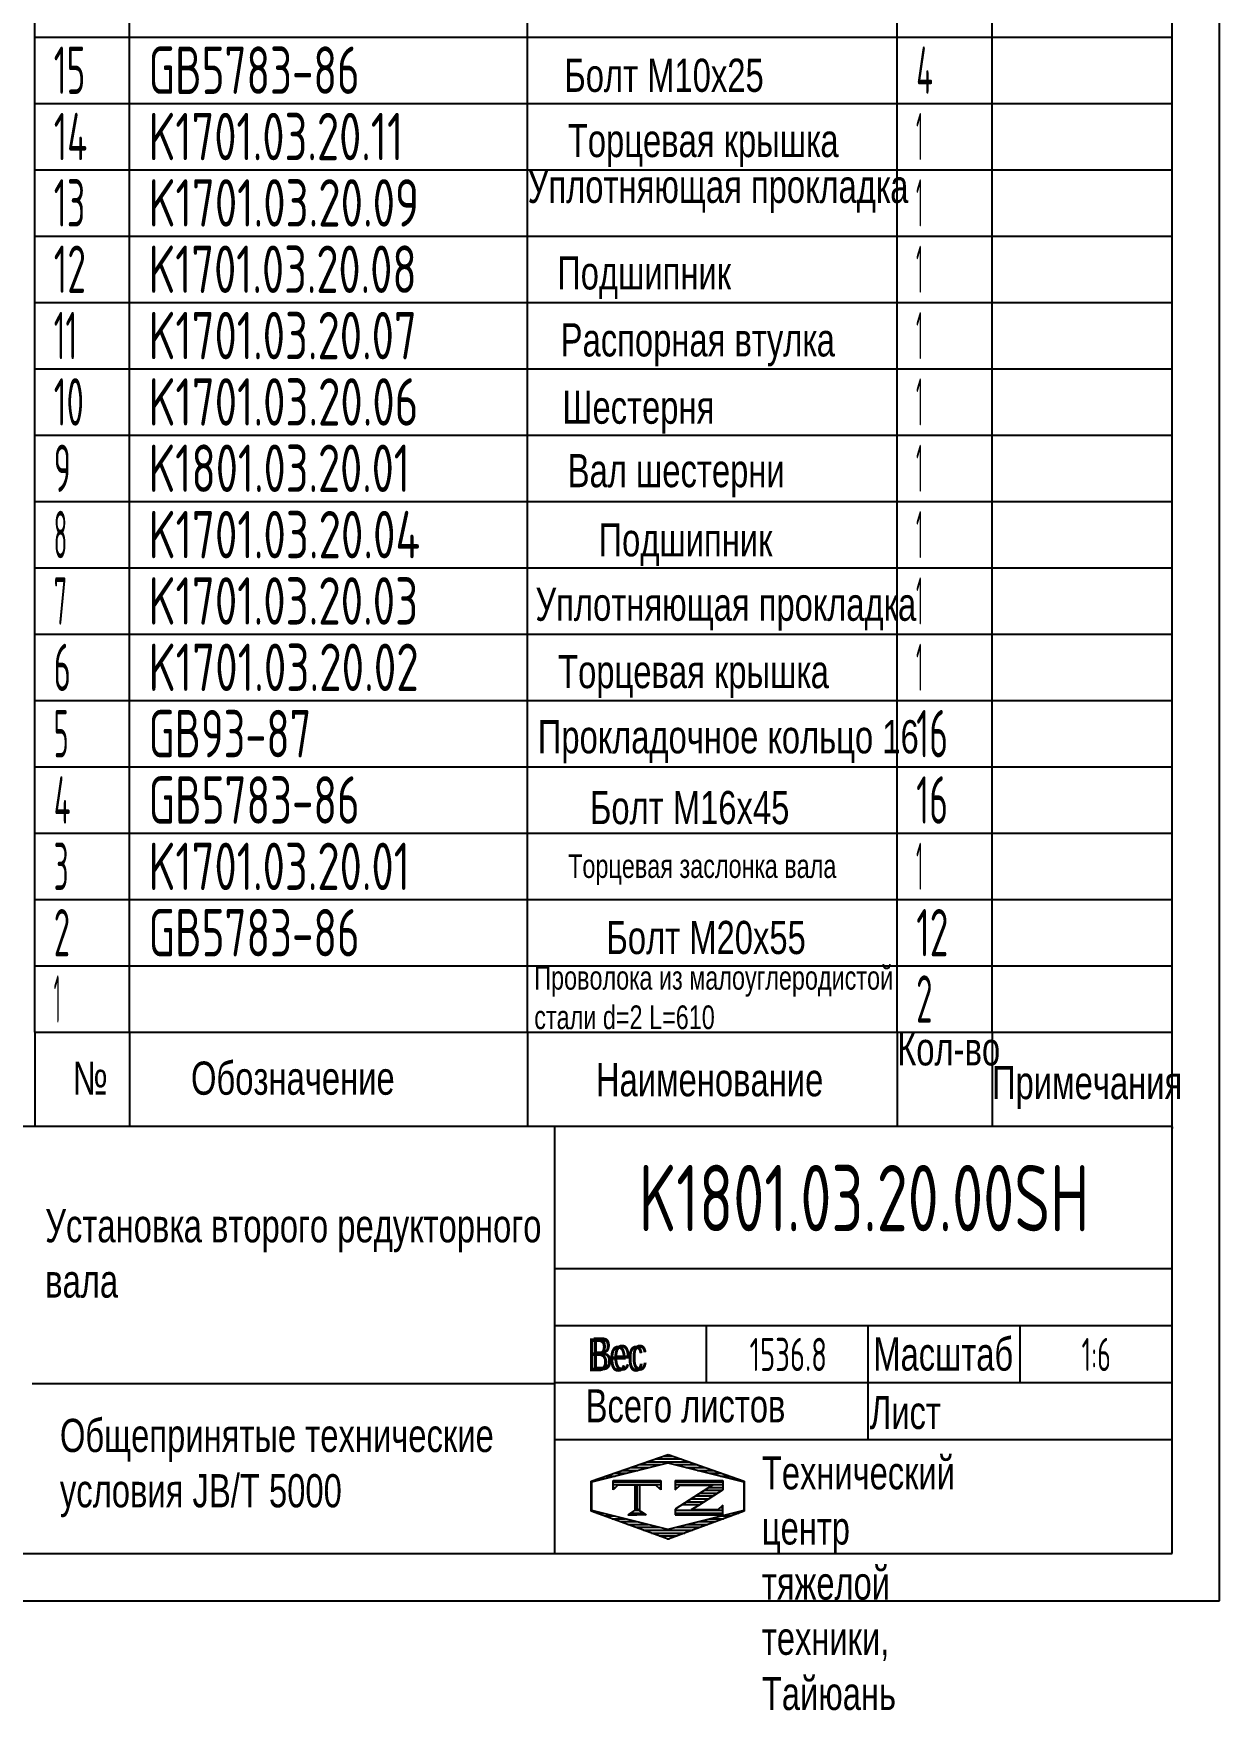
# Model space of a CAD drawing. Header units: millimetres. Extents: x 0 to 2520, y -69 to 1782.
# Drawn here: x 1769 to 2520, y -69 to 992 of the extents above; entities that cross this region are included whole.
import ezdxf
from ezdxf.enums import TextEntityAlignment as Align

# ---------------------------------------------------------------- set-up
doc = ezdxf.new("R2010")
doc.units = ezdxf.units.MM
doc.header["$LTSCALE"] = 60
doc.linetypes.add('G', pattern=[2, 1.25, -0.25, 0.25, -0.25])
for name, color, linetype in [('01', 7, 'Continuous'), ('02', 1, 'Continuous'), ('05', 4, 'G'), ('11', 3, 'Continuous'), ('THICK', 7, 'Continuous')]:
    doc.layers.add(name, color=color, linetype=linetype)
doc.styles.get("Standard").update_dxf_attribs({"font": 'isocp', "width": 0.707, "bigfont": 'intecad.shx'})

# ---------------------------------------------------------------- blocks, each defined once
blk = doc.blocks.new('*U46')
at = {"layer": '01'}
for points in [[(415, 5), (415, 292)], [(25, 5), (415, 5)]]:
    blk.add_lwpolyline(points, dxfattribs=at)
at = {"layer": '02'}
for points in [[(420, 0), (420, 297)], [(0, 0), (420, 0)]]:
    blk.add_lwpolyline(points, dxfattribs=at)
blk = doc.blocks.new('*U49')
at = {"layer": '01'}
for p, q in [((0, -42), (0, 0)), ((720, -42), (720, 0))]:
    blk.add_line(p, q, dxfattribs=at)
at = {"layer": '02'}
for p, q in [((0, 0), (60, 0)), ((60, -42), (60, 0)), ((60, 0), (312, 0)), ((312, -42), (312, 0)), ((312, 0), (546, 0)), ((546, -42), (546, 0)), ((546, 0), (606, 0)), ((606, -42), (606, 0)), ((606, 0), (720, 0))]:
    blk.add_line(p, q, dxfattribs=at)
blk = doc.blocks.new('*U50')
at = {"layer": '01'}
for p, q in [((0, -42), (0, 0)), ((720, -42), (720, 0))]:
    blk.add_line(p, q, dxfattribs=at)
at = {"layer": '02'}
for p, q in [((0, 0), (60, 0)), ((60, -42), (60, 0)), ((60, 0), (312, 0)), ((312, -42), (312, 0)), ((312, 0), (546, 0)), ((546, -42), (546, 0)), ((546, 0), (606, 0)), ((606, -42), (606, 0)), ((606, 0), (720, 0))]:
    blk.add_line(p, q, dxfattribs=at)
blk = doc.blocks.new('*U51')
at = {"layer": '01'}
for p, q in [((0, -42), (0, 0)), ((720, -42), (720, 0))]:
    blk.add_line(p, q, dxfattribs=at)
at = {"layer": '02'}
for p, q in [((0, 0), (60, 0)), ((60, -42), (60, 0)), ((60, 0), (312, 0)), ((312, -42), (312, 0)), ((312, 0), (546, 0)), ((546, -42), (546, 0)), ((546, 0), (606, 0)), ((606, -42), (606, 0)), ((606, 0), (720, 0))]:
    blk.add_line(p, q, dxfattribs=at)
blk = doc.blocks.new('*U52')
at = {"layer": '01'}
for p, q in [((0, -42), (0, 0)), ((720, -42), (720, 0))]:
    blk.add_line(p, q, dxfattribs=at)
at = {"layer": '02'}
for p, q in [((0, 0), (60, 0)), ((60, -42), (60, 0)), ((60, 0), (312, 0)), ((312, -42), (312, 0)), ((312, 0), (546, 0)), ((546, -42), (546, 0)), ((546, 0), (606, 0)), ((606, -42), (606, 0)), ((606, 0), (720, 0))]:
    blk.add_line(p, q, dxfattribs=at)
blk = doc.blocks.new('*U53')
at = {"layer": '01'}
for p, q in [((0, -42), (0, 0)), ((720, -42), (720, 0))]:
    blk.add_line(p, q, dxfattribs=at)
at = {"layer": '02'}
for p, q in [((0, 0), (60, 0)), ((60, -42), (60, 0)), ((60, 0), (312, 0)), ((312, -42), (312, 0)), ((312, 0), (546, 0)), ((546, -42), (546, 0)), ((546, 0), (606, 0)), ((606, -42), (606, 0)), ((606, 0), (720, 0))]:
    blk.add_line(p, q, dxfattribs=at)
blk = doc.blocks.new('*U54')
at = {"layer": '01'}
for p, q in [((0, -42), (0, 0)), ((720, -42), (720, 0))]:
    blk.add_line(p, q, dxfattribs=at)
at = {"layer": '02'}
for p, q in [((0, 0), (60, 0)), ((60, -42), (60, 0)), ((60, 0), (312, 0)), ((312, -42), (312, 0)), ((312, 0), (546, 0)), ((546, -42), (546, 0)), ((546, 0), (606, 0)), ((606, -42), (606, 0)), ((606, 0), (720, 0))]:
    blk.add_line(p, q, dxfattribs=at)
blk = doc.blocks.new('*U55')
at = {"layer": '01'}
for p, q in [((0, -42), (0, 0)), ((720, -42), (720, 0))]:
    blk.add_line(p, q, dxfattribs=at)
at = {"layer": '02'}
for p, q in [((0, 0), (60, 0)), ((60, -42), (60, 0)), ((60, 0), (312, 0)), ((312, -42), (312, 0)), ((312, 0), (546, 0)), ((546, -42), (546, 0)), ((546, 0), (606, 0)), ((606, -42), (606, 0)), ((606, 0), (720, 0))]:
    blk.add_line(p, q, dxfattribs=at)
blk = doc.blocks.new('*U56')
at = {"layer": '01'}
for p, q in [((0, -42), (0, 0)), ((720, -42), (720, 0))]:
    blk.add_line(p, q, dxfattribs=at)
at = {"layer": '02'}
for p, q in [((0, 0), (60, 0)), ((60, -42), (60, 0)), ((60, 0), (312, 0)), ((312, -42), (312, 0)), ((312, 0), (546, 0)), ((546, -42), (546, 0)), ((546, 0), (606, 0)), ((606, -42), (606, 0)), ((606, 0), (720, 0))]:
    blk.add_line(p, q, dxfattribs=at)
blk = doc.blocks.new('*U57')
at = {"layer": '01'}
for p, q in [((0, -42), (0, 0)), ((720, -42), (720, 0))]:
    blk.add_line(p, q, dxfattribs=at)
at = {"layer": '02'}
for p, q in [((0, 0), (60, 0)), ((60, -42), (60, 0)), ((60, 0), (312, 0)), ((312, -42), (312, 0)), ((312, 0), (546, 0)), ((546, -42), (546, 0)), ((546, 0), (606, 0)), ((606, -42), (606, 0)), ((606, 0), (720, 0))]:
    blk.add_line(p, q, dxfattribs=at)
blk = doc.blocks.new('*U58')
at = {"layer": '01'}
for p, q in [((0, -42), (0, 0)), ((720, -42), (720, 0))]:
    blk.add_line(p, q, dxfattribs=at)
at = {"layer": '02'}
for p, q in [((0, 0), (60, 0)), ((60, -42), (60, 0)), ((60, 0), (312, 0)), ((312, -42), (312, 0)), ((312, 0), (546, 0)), ((546, -42), (546, 0)), ((546, 0), (606, 0)), ((606, -42), (606, 0)), ((606, 0), (720, 0))]:
    blk.add_line(p, q, dxfattribs=at)
blk = doc.blocks.new('*U59')
at = {"layer": '01'}
for p, q in [((0, -42), (0, 0)), ((720, -42), (720, 0))]:
    blk.add_line(p, q, dxfattribs=at)
at = {"layer": '02'}
for p, q in [((0, 0), (60, 0)), ((60, -42), (60, 0)), ((60, 0), (312, 0)), ((312, -42), (312, 0)), ((312, 0), (546, 0)), ((546, -42), (546, 0)), ((546, 0), (606, 0)), ((606, -42), (606, 0)), ((606, 0), (720, 0))]:
    blk.add_line(p, q, dxfattribs=at)
blk = doc.blocks.new('*U60')
at = {"layer": '01'}
for p, q in [((0, -42), (0, 0)), ((720, -42), (720, 0))]:
    blk.add_line(p, q, dxfattribs=at)
at = {"layer": '02'}
for p, q in [((0, 0), (60, 0)), ((60, -42), (60, 0)), ((60, 0), (312, 0)), ((312, -42), (312, 0)), ((312, 0), (546, 0)), ((546, -42), (546, 0)), ((546, 0), (606, 0)), ((606, -42), (606, 0)), ((606, 0), (720, 0))]:
    blk.add_line(p, q, dxfattribs=at)
blk = doc.blocks.new('*U61')
at = {"layer": '01'}
for p, q in [((0, -42), (0, 0)), ((720, -42), (720, 0))]:
    blk.add_line(p, q, dxfattribs=at)
at = {"layer": '02'}
for p, q in [((0, 0), (60, 0)), ((60, -42), (60, 0)), ((60, 0), (312, 0)), ((312, -42), (312, 0)), ((312, 0), (546, 0)), ((546, -42), (546, 0)), ((546, 0), (606, 0)), ((606, -42), (606, 0)), ((606, 0), (720, 0))]:
    blk.add_line(p, q, dxfattribs=at)
blk = doc.blocks.new('*U62')
at = {"layer": '01'}
for p, q in [((0, -42), (0, 0)), ((720, -42), (720, 0))]:
    blk.add_line(p, q, dxfattribs=at)
at = {"layer": '02'}
for p, q in [((0, 0), (60, 0)), ((60, -42), (60, 0)), ((60, 0), (312, 0)), ((312, -42), (312, 0)), ((312, 0), (546, 0)), ((546, -42), (546, 0)), ((546, 0), (606, 0)), ((606, -42), (606, 0)), ((606, 0), (720, 0))]:
    blk.add_line(p, q, dxfattribs=at)
blk = doc.blocks.new('*U63')
at = {"layer": '01'}
for p, q in [((0, -42), (0, 0)), ((720, -42), (720, 0))]:
    blk.add_line(p, q, dxfattribs=at)
at = {"layer": '02'}
for p, q in [((0, 0), (60, 0)), ((60, -42), (60, 0)), ((60, 0), (312, 0)), ((312, -42), (312, 0)), ((312, 0), (546, 0)), ((546, -42), (546, 0)), ((546, 0), (606, 0)), ((606, -42), (606, 0)), ((606, 0), (720, 0))]:
    blk.add_line(p, q, dxfattribs=at)
blk = doc.blocks.new('*U64')
at = {"layer": '01'}
for p, q in [((0, -42), (0, 0)), ((720, -42), (720, 0))]:
    blk.add_line(p, q, dxfattribs=at)
at = {"layer": '02'}
for p, q in [((0, 0), (60, 0)), ((60, -42), (60, 0)), ((60, 0), (312, 0)), ((312, -42), (312, 0)), ((312, 0), (546, 0)), ((546, -42), (546, 0)), ((546, 0), (606, 0)), ((606, -42), (606, 0)), ((606, 0), (720, 0))]:
    blk.add_line(p, q, dxfattribs=at)
blk = doc.blocks.new('*X71')
at = {"color": 0}
for p, q in [((127.06, 7.8), (132.06, 7.8)), ((127.06, 7.5), (132.06, 7.5)), ((127.06, 7.2), (127.32, 7.2)), ((130.62, 7.2), (132.06, 7.2)), ((127.84, 5.4), (129.64, 5.4)), ((128.3, 5.7), (130.1, 5.7)), ((128.77, 6), (130.57, 6)), ((129.23, 6.3), (131.04, 6.3)), ((129.7, 6.6), (131.51, 6.6)), ((130.16, 6.9), (131.98, 6.9))]:
    blk.add_line(p, q, dxfattribs=at)
blk = doc.blocks.new('*X72')
at = {"color": 0}
for p, q in [((127.06, 4.8), (132.06, 4.8)), ((127.06, 4.5), (132.06, 4.5)), ((131.84, 5.1), (132.06, 5.1))]:
    blk.add_line(p, q, dxfattribs=at)
blk = doc.blocks.new('*X70')
at = {"color": 0}
for p, q in [((122.34, 4.5), (123.72, 4.5)), ((122.82, 4.8), (123.24, 4.8))]:
    blk.add_line(p, q, dxfattribs=at)
blk = doc.blocks.new('*X69')
at = {"color": 0}
for p, q in [((120.53, 7.8), (125.53, 7.8)), ((120.53, 7.5), (125.53, 7.5)), ((120.53, 7.2), (120.79, 7.2)), ((125.27, 7.2), (125.53, 7.2))]:
    blk.add_line(p, q, dxfattribs=at)
blk = doc.blocks.new('*X68')
at = {"color": 0}
for p, q in [((121.52, 9), (123.12, 9)), ((122.38, 9.3), (124.32, 9.3)), ((123.24, 9.6), (125.52, 9.6)), ((124.1, 9.9), (128.52, 9.9)), ((124.97, 10.2), (127.67, 10.2)), ((125.83, 10.5), (126.82, 10.5)), ((127.02, 9.6), (129.37, 9.6)), ((128.22, 9.3), (130.22, 9.3)), ((129.42, 9), (131.07, 9)), ((118.22, 7.8), (118.32, 7.8)), ((118.22, 7.5), (118.27, 7.5)), ((118.22, 7.2), (118.27, 7.2)), ((118.94, 8.1), (119.52, 8.1)), ((119.8, 8.4), (120.72, 8.4)), ((120.66, 8.7), (121.92, 8.7)), ((130.62, 8.7), (131.92, 8.7)), ((131.82, 8.4), (132.77, 8.4)), ((133.02, 8.1), (133.62, 8.1)), ((134.22, 7.8), (134.32, 7.8)), ((134.27, 7.5), (134.32, 7.5)), ((134.27, 7.2), (134.32, 7.2)), ((118.22, 6.9), (118.27, 6.9)), ((118.22, 6.6), (118.27, 6.6)), ((118.22, 6.3), (118.27, 6.3)), ((118.22, 6), (118.27, 6)), ((118.22, 5.7), (118.27, 5.7)), ((118.22, 5.4), (118.27, 5.4)), ((134.27, 6.9), (134.32, 6.9)), ((134.27, 6.6), (134.32, 6.6)), ((134.27, 6.3), (134.32, 6.3)), ((134.27, 6), (134.32, 6)), ((134.27, 5.7), (134.32, 5.7)), ((134.27, 5.4), (134.32, 5.4)), ((118.22, 5.1), (118.27, 5.1)), ((118.22, 4.8), (118.27, 4.8)), ((118.79, 4.5), (119.42, 4.5)), ((119.61, 4.2), (120.62, 4.2)), ((120.43, 3.9), (121.82, 3.9)), ((121.26, 3.6), (123.02, 3.6)), ((129.52, 3.6), (131.32, 3.6)), ((130.72, 3.9), (132.14, 3.9)), ((131.92, 4.2), (132.95, 4.2)), ((133.12, 4.5), (133.76, 4.5)), ((134.27, 5.1), (134.32, 5.1)), ((134.27, 4.8), (134.32, 4.8)), ((122.08, 3.3), (124.22, 3.3)), ((122.91, 3), (125.42, 3)), ((123.73, 2.7), (128.89, 2.7)), ((124.55, 2.4), (128.07, 2.4)), ((125.38, 2.1), (127.26, 2.1)), ((126.2, 1.8), (126.45, 1.8)), ((127.12, 3), (129.7, 3)), ((128.32, 3.3), (130.51, 3.3))]:
    blk.add_line(p, q, dxfattribs=at)

msp = doc.modelspace()

# ---------------------------------------------------------------- linework, layer by layer
for p, q in [((1770, 360), (2490, 360)), ((1770, 360), (1770, 300.6137)), ((1830, 360), (1830, 300.6137)), ((2082, 360), (2082, 300.6137)), ((2316, 360), (2316, 300.6137)), ((2376, 360), (2376, 300.6137))]:
    msp.add_line(p, q)
at = {"layer": '01'}
for p in [(2490, 300), (2490, 299.3823), (2490, 299.2746)]:
    msp.add_point(p, dxfattribs=at)
at = {"layer": 'THICK'}
for p, q in [((1406.7241, 300.6137), (2490, 300.6137)), ((2099.1135, 30), (2099.1135, 300.6137)), ((2490, 30), (2490, 300.6137)), ((2099.1135, 210.4092), (2490, 210.4092)), ((2099.1135, 174.3273), (2490, 174.3273)), ((2195.3317, 138.2455), (2195.3317, 174.3273)), ((2297.5636, 102.1637), (2297.5636, 174.3273)), ((2393.7818, 138.2455), (2393.7818, 174.3273)), ((2099.1135, 138.2455), (2490, 138.2455)), ((1768.3634, 137.7242), (2099.1135, 137.7242)), ((2099.1135, 102.1637), (2490, 102.1637)), ((1407.5451, 30), (2490, 30))]:
    msp.add_line(p, q, dxfattribs=at)
at = {"layer": 'THICK', "color": 3}
for p, q in [((2122.2785, 75.7403), (2171.0193, 92.7166)), ((2122.595, 75.3579), (2170.7041, 87.3852)), ((2170.7041, 87.3852), (2218.8132, 75.3579)), ((2171.0193, 92.7166), (2219.1271, 75.7403)), ((2122.2785, 56.8347), (2122.2785, 75.7403)), ((2122.595, 57.317), (2122.595, 75.3579)), ((2136.1797, 70.2873), (2136.1797, 76.3009)), ((2136.1797, 76.3009), (2166.2479, 76.3009)), ((2166.2479, 76.3009), (2166.2479, 70.2873)), ((2175.4552, 76.3009), (2175.4552, 70.2873)), ((2175.4552, 76.3009), (2205.5234, 76.3009)), ((2205.5234, 76.3009), (2205.5234, 70.2873)), ((2218.8132, 75.3579), (2218.8132, 57.317)), ((2219.1271, 75.7403), (2219.1271, 56.8347)), ((2139.1865, 73.2941), (2136.1797, 70.2873)), ((2163.2411, 73.2941), (2139.1865, 73.2941)), ((2149.8979, 73.3228), (2149.8979, 56.8287)), ((2151.2134, 73.3228), (2151.2134, 56.8287)), ((2152.7167, 73.3228), (2152.7167, 56.8287)), ((2166.2479, 70.2873), (2163.2411, 73.2941)), ((2175.4552, 70.2873), (2178.462, 73.2941)), ((2199.1333, 73.2941), (2175.4552, 57.9741)), ((2178.462, 73.2941), (2199.1333, 73.2941)), ((2205.5226, 70.3447), (2190.1182, 60.4859)), ((2171.0193, 39.0867), (2122.2785, 56.8347)), ((2170.7041, 45.2897), (2122.595, 57.317)), ((2151.2134, 58.2032), (2145.3878, 54.5379)), ((2145.3878, 54.5379), (2151.2134, 54.5379)), ((2151.2134, 58.2032), (2157.0389, 54.5379)), ((2157.0389, 54.5379), (2151.2134, 54.5379)), ((2218.8132, 57.317), (2170.7041, 45.2897)), ((2219.1271, 56.8347), (2171.0193, 39.0867)), ((2175.4552, 57.9741), (2175.4552, 54.5379)), ((2175.4552, 54.5379), (2205.5226, 54.5379)), ((2190.1182, 60.4859), (2185.5225, 57.5447)), ((2202.5157, 57.5447), (2185.5225, 57.5447)), ((2205.5226, 60.5515), (2202.5157, 57.5447)), ((2205.5226, 54.5379), (2205.5226, 60.5515))]:
    msp.add_line(p, q, dxfattribs=at)

# ---------------------------------------------------------------- block references
at = {"layer": '05', "xscale": 6, "yscale": 6, "zscale": 6}
msp.add_blockref('*U46', (0, 0), dxfattribs=at)
at = {"layer": '05'}
for name, p in [('*U64', (1770, 1032)), ('*U63', (1770, 990)), ('*U62', (1770, 948)), ('*U61', (1770, 906)), ('*U60', (1770, 864)), ('*U59', (1770, 822)), ('*U58', (1770, 780)), ('*U57', (1770, 738)), ('*U56', (1770, 696)), ('*U55', (1770, 654)), ('*U54', (1770, 612)), ('*U53', (1770, 570)), ('*U52', (1770, 528)), ('*U51', (1770, 486)), ('*U50', (1770, 444)), ('*U49', (1770, 402))]:
    msp.add_blockref(name, p, dxfattribs=at)
at = {"layer": 'THICK', "color": 3, "xscale": 6.013638595778481, "yscale": 6.013638595778559, "zscale": 6.01363859577851}
for name in ['*X68', '*X69', '*X71', '*X70', '*X72']:
    msp.add_blockref(name, (1411.3484, 28.5307), dxfattribs=at)

# ---------------------------------------------------------------- texts
at = {"layer": '01', "insert": (2122.2123, 166.8602), "char_height": 20.943579, "attachment_point": 1}
msp.add_mtext('{\\fArial|b0|i0|c204|p34;Вес}', dxfattribs=at)
at = {"layer": '01', "insert": (2230.297, 91.5351), "char_height": 20.943579, "width": 0.984205, "attachment_point": 1}
msp.add_mtext('{\\fArial|b0|i0|c204|p34;Технический центр\\Pтяжелой техники, Тайюань}', dxfattribs=at)
at = {"layer": '05', "attachment_point": 1}
for s, insert, char_height in [('{\\fArial|b0|i0|c204|p34;\\C3;Болт М10х25}', (2105.1847, 976.2921), 21), ('{\\fArial|b0|i0|c204|p34;\\C3;Торцевая крышка}', (2107.4182, 935.0081), 21), ('{\\fArial|b0|i0|c204|p34;\\C3;Подшипник}', (2100.7042, 851.2068), 21), ('{\\fArial|b0|i0|c204|p34;\\C3;Распорная втулка}', (2102.9377, 808.807), 21), ('{\\fArial|b0|i0|c204|p34;\\C3;Шестерня}', (2104.0307, 766.1882), 21), ('{\\fArial|b0|i0|c204|p34;\\C3;Вал шестерни}', (2107.3809, 726.02), 21), ('{\\fArial|b0|i0|c204|p34;\\C3;Подшипник}', (2126.8795, 682.2485), 21), ('{\\fArial|b0|i0|c204|p34;\\C3;Торцевая крышка}', (2101.2839, 598.8209), 21), ('{\\fArial|b0|i0|c204|p34;\\C3;Прокладочное кольцо 16}', (2088.4442, 557.5591), 21), ('{\\fArial|b0|i0|c204|p34;\\C3;Болт М16х45}', (2121.4089, 512.7321), 21), ('{\\fArial|b0|i0|c204|p34;\\C3;Торцевая заслонка вала}', (2107.6264, 472.6721), 15), ('{\\fArial|b0|i0|c204|p34;\\C3;Болт М20х55}', (2131.8182, 430.4844), 21), ('{\\fArial|b0|i0|c204|p34;\\C3;Проволока из малоуглеродистой\\Pстали \\fArial|b0|i0|c0|p34;d=2 L=610}', (2086.1727, 401.9658), 15), ('{\\fArial|b0|i0|c204|p34;\\C0;Кол-во}', (2316, 360), 21), ('{\\fArial|b0|i0|c204|p34;\\C0;№}', (1793.9422, 341.4284), 21), ('{\\fArial|b0|i0|c204|p34;\\C0;Обозначение}', (1868.8685, 341.4284), 21), ('{\\fArial|b0|i0|c204|p34;\\C0;Наименование}', (2125.1954, 340.4434), 21), ('{\\fArial|b0|i0|c204|p34;\\C0;Примечания}', (2376, 338.6419), 21), ('{\\fArial|b0|i0|c204|p34;\\C3;Установка второго редукторного\\Pвала}', (1776.5553, 248.0098), 21), ('{\\fArial|b0|i0|c204|p34;\\C250;Вес}', (2119.6856, 166.2457), 20.95196), ('{\\fArial|b0|i0|c204|p34;\\C0;Масштаб}', (2300.8701, 166.7611), 20.95196), ('{\\fArial|b0|i0|c204|p34;\\C0;Всего листов}', (2118.7524, 134.0102), 20.95196), ('{\\fArial|b0|i0|c204|p34;\\C0;Лист}', (2298.6447, 129.7555), 20.95196), ('{\\fArial|b0|i0|c204|p34;\\C0;Общепринятые технические\\Pусловия \\fArial|b0|i0|c0|p34;JB/T 5000}', (1785.8793, 115.2583), 21)]:
    msp.add_mtext(s, dxfattribs=dict(at, insert=insert, char_height=char_height))
at = {"layer": '05', "char_height": 21, "width": 240.93647, "attachment_point": 1}
for insert in [(2082, 906), (2086.9234, 641.4724)]:
    msp.add_mtext('{\\fArial|b0|i0|c204|p34;\\C3;Уплотняющая прокладка}', dxfattribs=dict(at, insert=insert))
at = {"layer": '11'}
for s, height, width, p, p2 in [('15', 30, 0.609833, (1782, 954), (1801.9675, 954)), ('GB5783-86', 30, 0.696149, (1842, 954), (1975.6523, 954)), ('4', 30, 0.543846, (2328, 954), (2338.605, 954)), ('14', 30, 0.614783, (1782, 912), (1803.21, 912)), ('K1701.03.20.11', 30, 0.693325, (1842, 912), (2003.3021, 912)), ('1', 30, 0.404, (2328, 912), (2332.242, 912)), ('13', 30, 0.609833, (1782, 870), (1801.9675, 870)), ('K1701.03.20.09', 30, 0.694109, (1842, 870), (2013.3045, 870)), ('1', 30, 0.404, (2328, 870), (2332.242, 870)), ('12', 30, 0.611465, (1782, 828), (1802.3629, 828)), ('K1701.03.20.08', 30, 0.693996, (1842, 828), (2011.786, 828)), ('1', 30, 0.404, (2328, 828), (2332.242, 828)), ('11', 30, 0.582235, (1782, 786), (1796.847, 786)), ('K1701.03.20.07', 30, 0.693996, (1842, 786), (2011.786, 786)), ('1', 30, 0.404, (2328, 786), (2332.242, 786)), ('10', 30, 0.606076, (1782, 744), (1801.1057, 744)), ('K1701.03.20.06', 30, 0.694074, (1842, 744), (2012.8382, 744)), ('1', 30, 0.404, (2328, 744), (2332.242, 744)), ('9', 30, 0.579528, (1782, 702), (1792.8069, 702)), ('K1801.03.20.01', 30, 0.693669, (1842, 702), (2007.544, 702)), ('1', 30, 0.404, (2328, 702), (2332.242, 702)), ('8', 30, 0.514182, (1782, 660), (1790.484, 660)), ('K1701.03.20.04', 30, 0.694153, (1842, 660), (2013.9071, 660)), ('1', 30, 0.404, (2328, 660), (2332.242, 660)), ('7', 30, 0.514182, (1782, 618), (1790.484, 618)), ('K1701.03.20.03', 30, 0.694061, (1842, 618), (2012.6646, 618)), ('1', 30, 0.404, (2328, 618), (2332.242, 618)), ('6', 30, 0.600695, (1782, 576), (1792.8054, 576)), ('K1701.03.20.02', 30, 0.694091, (1842, 576), (2013.0599, 576)), ('1', 30, 0.404, (2328, 576), (2332.242, 576)), ('5', 30, 0.527686, (1782, 534), (1791.3625, 534)), ('GB93-87', 30, 0.692981, (1842, 534), (1944.9803, 534)), ('16', 30, 0.610556, (2328, 534), (2348.1411, 534)), ('4', 30, 0.543846, (1782, 492), (1792.605, 492)), ('GB5783-86', 30, 0.696149, (1842, 492), (1975.6523, 492)), ('16', 30, 0.610556, (2328, 492), (2348.1411, 492)), ('3', 30, 0.527686, (1782, 450), (1791.3625, 450)), ('K1701.03.20.01', 30, 0.693669, (1842, 450), (2007.544, 450)), ('1', 30, 0.404, (2328, 450), (2332.242, 450)), ('2', 30, 0.562593, (1782, 408), (1792.2965, 408)), ('GB5783-86', 30, 0.696149, (1842, 408), (1975.6523, 408)), ('12', 30, 0.611465, (2328, 408), (2348.3629, 408)), ('1', 30, 0.404, (1782, 366), (1786.242, 366)), ('2', 30, 0.562593, (2328, 366), (2338.2965, 366)), ('K1801.03.20.00SH', 42, 0.696129, (2152.3946, 234), (2437.6054, 234)), ('1536.8', 21, 0.676261, (2222.5024, 145.5), (2271.4976, 145.5)), ('1:6', 21, 0.631229, (2432.7235, 145.5), (2451.2765, 145.5))]:
    msp.add_text(s, height=height, dxfattribs=dict(at, width=width)).set_placement(p, p2, align=Align.FIT)

doc.saveas('drawing.dxf')
